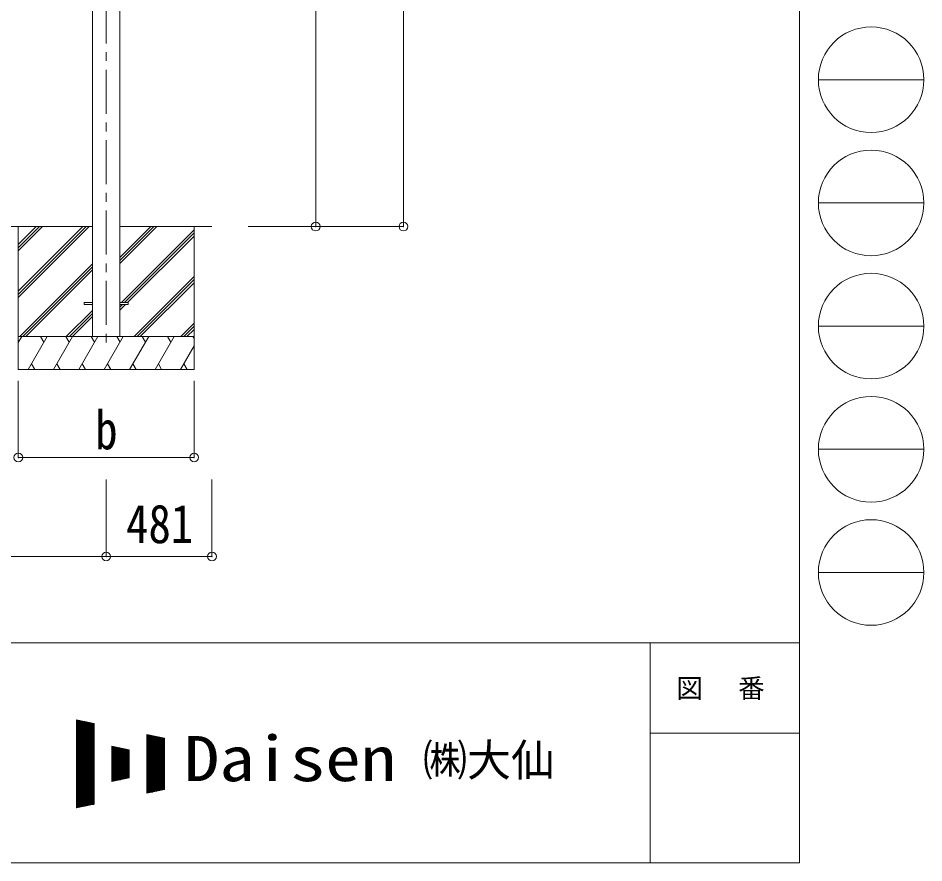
# Model space of a CAD drawing. Units: millimetres at full size, sheet at 1:40; details may follow other scales. Extents: x -11243 to 11243, y -7760 to 7760.
# Drawn here: x 7122 to 11243, y -7760 to -3920 of the extents above; entities that cross this region are included whole.
import ezdxf
from ezdxf.enums import TextEntityAlignment as Align

# ---------------------------------------------------------------- set-up
doc = ezdxf.new("R2010")
doc.units = ezdxf.units.MM
doc.header["$LTSCALE"] = 40
doc.header["$PDMODE"] = 32
doc.header["$PDSIZE"] = 40
doc.linetypes.add('CHAIN1', pattern=[8, 5, -1, 1, -1])
for name, color, linetype, lineweight in [('0-3_ELV2', 4, 'Continuous', 9), ('0-6_OTH_LINE', 6, 'Continuous', 9), ('F-0_240', 7, 'Continuous', 9)]:
    doc.layers.add(name, color=color, linetype=linetype, lineweight=lineweight)
doc.styles.add('ＭＳ ゴシック', font='')
doc.styles.get('ＭＳ ゴシック').set_extended_font_data('MS Gothic')

msp = doc.modelspace()

# ---------------------------------------------------------------- linework, layer by layer
at = {"layer": '0-3_ELV2', "color": 5, "linetype": 'CHAIN1'}
msp.add_line((7523.16, -1914.66), (7523.16, -5418.1), dxfattribs=at)
at = {"layer": '0-3_ELV2'}
for p, q in [((7460.66, -2085.59), (7460.66, -5367.49)), ((7585.66, -2085.59), (7585.66, -5367.49)), ((7423.16, -5212.99), (7460.66, -5212.99)), ((7423.16, -5212.99), (7423.16, -5221.99)), ((7423.16, -5221.99), (7460.66, -5221.99)), ((7585.66, -5212.99), (7623.16, -5212.99)), ((7585.66, -5221.99), (7623.16, -5221.99)), ((7623.16, -5212.99), (7623.16, -5221.99))]:
    msp.add_line(p, q, dxfattribs=at)
at = {"layer": '0-3_ELV2', "color": 7}
for p, q in [((6235.65, -4867.49), (7460.66, -4867.49)), ((7123.16, -4867.49), (7123.16, -5517.49)), ((7123.16, -5161.66), (7417.34, -4867.49)), ((7123.16, -5175.8), (7431.48, -4867.49)), ((7123.16, -5189.95), (7445.62, -4867.49)), ((7123.16, -4977.82), (7233.49, -4867.49)), ((7123.16, -4963.67), (7219.35, -4867.49)), ((7123.16, -4949.53), (7205.2, -4867.49)), ((7585.66, -5035.82), (7753.99, -4867.49)), ((7585.66, -5021.67), (7739.85, -4867.49)), ((7585.66, -5007.53), (7725.7, -4867.49)), ((7585.66, -4867.49), (8004.16, -4867.49)), ((7592.33, -5212.99), (7923.16, -4882.17)), ((7606.48, -5212.99), (7923.16, -4896.31)), ((7923.16, -4867.49), (7923.16, -5517.49)), ((7620.62, -5212.99), (7923.16, -4910.45)), ((7129.47, -5367.49), (7460.66, -5036.3)), ((7143.61, -5367.49), (7460.66, -5050.44)), ((7157.75, -5367.49), (7460.66, -5064.58)), ((7649.97, -5367.49), (7923.16, -5094.3)), ((7664.11, -5367.49), (7923.16, -5108.44)), ((7678.25, -5367.49), (7923.16, -5122.58)), ((7585.66, -5247.95), (7611.62, -5221.99)), ((7585.66, -5233.8), (7597.48, -5221.99)), ((7460.66, -5248.43), (7341.6, -5367.49)), ((7355.74, -5367.49), (7460.66, -5262.57)), ((7369.88, -5367.49), (7460.66, -5276.71)), ((7862.1, -5367.49), (7923.16, -5306.43)), ((7876.24, -5367.49), (7923.16, -5320.57)), ((7890.38, -5367.49), (7923.16, -5334.71)), ((7923.16, -5367.49), (7123.16, -5367.49)), ((7123.16, -5394.99), (7139.04, -5367.49)), ((7167.9, -5517.49), (7254.51, -5367.49)), ((7239.51, -5393.47), (7224.51, -5367.48)), ((7283.37, -5517.48), (7369.98, -5367.49)), ((7354.98, -5393.47), (7339.97, -5367.49)), ((7398.84, -5517.49), (7485.45, -5367.49)), ((7470.45, -5393.47), (7455.44, -5367.49)), ((7514.31, -5517.49), (7600.92, -5367.49)), ((7585.92, -5393.47), (7570.92, -5367.48)), ((7629.78, -5517.49), (7716.39, -5367.49)), ((7701.39, -5393.47), (7686.39, -5367.49)), ((7745.25, -5517.49), (7831.86, -5367.49)), ((7801.86, -5367.49), (7816.86, -5393.47)), ((7917.33, -5367.49), (7923.16, -5377.59)), ((7860.72, -5517.49), (7923.16, -5409.35)), ((7123.16, -5517.49), (7923.16, -5517.49)), ((7182.9, -5491.51), (7197.9, -5517.49)), ((7298.37, -5491.51), (7313.37, -5517.48)), ((7413.84, -5491.5), (7428.84, -5517.49)), ((7529.31, -5491.51), (7544.31, -5517.49)), ((7644.78, -5491.51), (7659.78, -5517.49)), ((7760.25, -5491.51), (7775.25, -5517.49)), ((7875.72, -5491.51), (7890.72, -5517.49))]:
    msp.add_line(p, q, dxfattribs=at)
at = {"layer": '0-3_ELV2', "color": 6}
for p, q in [((8476.16, -4867.49), (8168.5, -4867.49)), ((8875.16, -4867.49), (8168.5, -4867.49)), ((7123.16, -5917.49), (7123.16, -5568.49)), ((7923.16, -5917.49), (7923.16, -5568.49)), ((7123.16, -5917.49), (7923.16, -5917.49)), ((7523.16, -6367.49), (7523.16, -6017.49)), ((8004.16, -6367.49), (8004.16, -6017.49))]:
    msp.add_line(p, q, dxfattribs=at)
for p in [(8476.16, -4867.49), (8875.16, -4867.49), (7123.16, -5917.49), (7923.16, -5917.49), (7523.16, -6367.49), (8004.16, -6367.49)]:
    msp.add_point(p, dxfattribs=at)
at = {"layer": '0-6_OTH_LINE'}
for p, q in [((8875.16, -4867.49), (8875.16, -1677.9)), ((8476.16, -4867.49), (8476.16, -2084.49)), ((6173.15, -6367.49), (7523.16, -6367.49)), ((7523.16, -6367.49), (8004.16, -6367.49))]:
    msp.add_line(p, q, dxfattribs=at)
at = {"layer": 'F-0_240', "color": 5}
for p, q in [((10677.26, 7760), (10677.26, -7760)), ((-11242.74, -6760), (10677.26, -6760)), ((9997.25, -6760), (9997.25, -7760)), ((9997.25, -7170), (10677.26, -7170)), ((-11242.74, -7760), (10677.26, -7760))]:
    msp.add_line(p, q, dxfattribs=at)
at = {"layer": 'F-0_240', "color": 4}
for p, q in [((10762.74, -4200), (11242.74, -4200)), ((10762.74, -4760), (11242.74, -4760)), ((10762.74, -5320), (11242.74, -5320)), ((10762.74, -5880), (11242.74, -5880)), ((10762.74, -6440), (11242.74, -6440))]:
    msp.add_line(p, q, dxfattribs=at)
at = {"layer": 'F-0_240'}
for p, q in [((7388.19, -7110.13), (7468.19, -7126.8)), ((7388.19, -7110.13), (7388.19, -7510.13)), ((7388.19, -7113.9), (7406.26, -7113.9)), ((7388.19, -7117.9), (7425.46, -7117.9)), ((7388.19, -7121.9), (7444.66, -7121.9)), ((7388.19, -7125.9), (7463.86, -7125.9)), ((7390.57, -7509.64), (7390.57, -7110.63)), ((7394.57, -7508.81), (7394.57, -7111.46)), ((7398.57, -7507.97), (7398.57, -7112.29)), ((7402.57, -7507.14), (7402.57, -7113.13)), ((7406.57, -7506.31), (7406.57, -7113.96)), ((7410.57, -7505.47), (7410.57, -7114.79)), ((7414.57, -7504.64), (7414.57, -7115.63)), ((7418.57, -7503.81), (7418.57, -7116.46)), ((7422.57, -7502.97), (7422.57, -7117.29)), ((7426.57, -7502.14), (7426.57, -7118.13)), ((7430.57, -7501.31), (7430.57, -7118.96)), ((7434.57, -7500.47), (7434.57, -7119.79)), ((7438.57, -7499.64), (7438.57, -7120.63)), ((7442.57, -7498.81), (7442.57, -7121.46)), ((7446.57, -7497.97), (7446.57, -7122.29)), ((7450.57, -7497.14), (7450.57, -7123.13)), ((7454.57, -7496.31), (7454.57, -7123.96)), ((7458.57, -7495.47), (7458.57, -7124.79)), ((7462.57, -7494.64), (7462.57, -7125.63)), ((7466.57, -7493.81), (7466.57, -7126.46)), ((7468.19, -7126.8), (7468.19, -7493.47)), ((7388.19, -7129.9), (7468.19, -7129.9)), ((7388.19, -7133.9), (7468.19, -7133.9)), ((7388.19, -7137.9), (7468.19, -7137.9)), ((7388.19, -7141.9), (7468.19, -7141.9)), ((7388.19, -7145.9), (7468.19, -7145.9)), ((7388.19, -7149.9), (7468.19, -7149.9)), ((7388.19, -7153.9), (7468.19, -7153.9)), ((7388.19, -7157.9), (7468.19, -7157.9)), ((7388.19, -7161.9), (7468.19, -7161.9)), ((7388.19, -7165.9), (7468.19, -7165.9)), ((7388.19, -7169.9), (7468.19, -7169.9)), ((7388.19, -7173.9), (7468.19, -7173.9)), ((7388.19, -7177.9), (7468.19, -7177.9)), ((7388.19, -7181.9), (7468.19, -7181.9)), ((7388.19, -7185.9), (7468.19, -7185.9)), ((7388.19, -7189.9), (7468.19, -7189.9)), ((7388.19, -7193.9), (7468.19, -7193.9)), ((7388.19, -7197.9), (7468.19, -7197.9)), ((7388.19, -7201.9), (7468.19, -7201.9)), ((7388.19, -7205.9), (7468.19, -7205.9)), ((7388.19, -7209.9), (7468.19, -7209.9)), ((7708.19, -7176.8), (7788.19, -7193.47)), ((7708.19, -7176.8), (7708.19, -7443.47)), ((7708.19, -7177.9), (7713.46, -7177.9)), ((7708.19, -7181.9), (7732.66, -7181.9)), ((7708.19, -7185.9), (7751.86, -7185.9)), ((7708.19, -7189.9), (7771.06, -7189.9)), ((7708.19, -7193.9), (7788.19, -7193.9)), ((7708.19, -7197.9), (7788.19, -7197.9)), ((7708.19, -7201.9), (7788.19, -7201.9)), ((7708.19, -7205.9), (7788.19, -7205.9)), ((7708.19, -7209.9), (7788.19, -7209.9)), ((7710.57, -7442.97), (7710.57, -7177.29)), ((7714.57, -7442.14), (7714.57, -7178.13)), ((7718.57, -7441.31), (7718.57, -7178.96)), ((7722.57, -7440.47), (7722.57, -7179.79)), ((7726.57, -7439.64), (7726.57, -7180.63)), ((7730.57, -7438.81), (7730.57, -7181.46)), ((7734.57, -7437.97), (7734.57, -7182.29)), ((7738.57, -7437.14), (7738.57, -7183.13)), ((7742.57, -7436.31), (7742.57, -7183.96)), ((7746.57, -7435.47), (7746.57, -7184.79)), ((7750.57, -7434.64), (7750.57, -7185.63)), ((7754.57, -7433.81), (7754.57, -7186.46)), ((7758.57, -7432.97), (7758.57, -7187.29)), ((7762.57, -7432.14), (7762.57, -7188.13)), ((7766.57, -7431.31), (7766.57, -7188.96)), ((7770.57, -7430.47), (7770.57, -7189.79)), ((7774.57, -7429.64), (7774.57, -7190.63)), ((7778.57, -7428.81), (7778.57, -7191.46)), ((7782.57, -7427.97), (7782.57, -7192.29)), ((7786.57, -7427.14), (7786.57, -7193.13)), ((7788.19, -7193.47), (7788.19, -7426.8)), ((7388.19, -7213.9), (7468.19, -7213.9)), ((7388.19, -7217.9), (7468.19, -7217.9)), ((7388.19, -7221.9), (7468.19, -7221.9)), ((7388.19, -7225.9), (7468.19, -7225.9)), ((7388.19, -7229.9), (7468.19, -7229.9)), ((7388.19, -7233.9), (7468.19, -7233.9)), ((7388.19, -7237.9), (7468.19, -7237.9)), ((7388.19, -7241.9), (7468.19, -7241.9)), ((7388.19, -7245.9), (7468.19, -7245.9)), ((7388.19, -7249.9), (7468.19, -7249.9)), ((7548.19, -7230.13), (7628.19, -7246.8)), ((7548.19, -7230.13), (7548.19, -7390.13)), ((7548.19, -7233.9), (7566.26, -7233.9)), ((7548.19, -7237.9), (7585.46, -7237.9)), ((7548.19, -7241.9), (7604.66, -7241.9)), ((7548.19, -7245.9), (7623.86, -7245.9)), ((7548.19, -7249.9), (7628.19, -7249.9)), ((7550.57, -7389.64), (7550.57, -7230.63)), ((7554.57, -7388.81), (7554.57, -7231.46)), ((7558.57, -7387.97), (7558.57, -7232.29)), ((7562.57, -7387.14), (7562.57, -7233.13)), ((7566.57, -7386.31), (7566.57, -7233.96)), ((7570.57, -7385.47), (7570.57, -7234.79)), ((7574.57, -7384.64), (7574.57, -7235.63)), ((7578.57, -7383.81), (7578.57, -7236.46)), ((7582.57, -7382.97), (7582.57, -7237.29)), ((7586.57, -7382.14), (7586.57, -7238.13)), ((7590.57, -7381.31), (7590.57, -7238.96)), ((7594.57, -7380.47), (7594.57, -7239.79)), ((7598.57, -7379.64), (7598.57, -7240.63)), ((7602.57, -7378.81), (7602.57, -7241.46)), ((7606.57, -7377.97), (7606.57, -7242.29)), ((7610.57, -7377.14), (7610.57, -7243.13)), ((7614.57, -7376.31), (7614.57, -7243.96)), ((7618.57, -7375.47), (7618.57, -7244.79)), ((7622.57, -7374.64), (7622.57, -7245.63)), ((7626.57, -7373.81), (7626.57, -7246.46)), ((7628.19, -7246.8), (7628.19, -7373.47)), ((7708.19, -7213.9), (7788.19, -7213.9)), ((7708.19, -7217.9), (7788.19, -7217.9)), ((7708.19, -7221.9), (7788.19, -7221.9)), ((7708.19, -7225.9), (7788.19, -7225.9)), ((7708.19, -7229.9), (7788.19, -7229.9)), ((7708.19, -7233.9), (7788.19, -7233.9)), ((7708.19, -7237.9), (7788.19, -7237.9)), ((7708.19, -7241.9), (7788.19, -7241.9)), ((7708.19, -7245.9), (7788.19, -7245.9)), ((7708.19, -7249.9), (7788.19, -7249.9)), ((7388.19, -7253.9), (7468.19, -7253.9)), ((7388.19, -7257.9), (7468.19, -7257.9)), ((7388.19, -7261.9), (7468.19, -7261.9)), ((7388.19, -7265.9), (7468.19, -7265.9)), ((7388.19, -7269.9), (7468.19, -7269.9)), ((7388.19, -7273.9), (7468.19, -7273.9)), ((7388.19, -7277.9), (7468.19, -7277.9)), ((7388.19, -7281.9), (7468.19, -7281.9)), ((7388.19, -7285.9), (7468.19, -7285.9)), ((7388.19, -7289.9), (7468.19, -7289.9)), ((7548.19, -7253.9), (7628.19, -7253.9)), ((7548.19, -7257.9), (7628.19, -7257.9)), ((7548.19, -7261.9), (7628.19, -7261.9)), ((7548.19, -7265.9), (7628.19, -7265.9)), ((7548.19, -7269.9), (7628.19, -7269.9)), ((7548.19, -7273.9), (7628.19, -7273.9)), ((7548.19, -7277.9), (7628.19, -7277.9)), ((7548.19, -7281.9), (7628.19, -7281.9)), ((7548.19, -7285.9), (7628.19, -7285.9)), ((7548.19, -7289.9), (7628.19, -7289.9)), ((7708.19, -7253.9), (7788.19, -7253.9)), ((7708.19, -7257.9), (7788.19, -7257.9)), ((7708.19, -7261.9), (7788.19, -7261.9)), ((7708.19, -7265.9), (7788.19, -7265.9)), ((7708.19, -7269.9), (7788.19, -7269.9)), ((7708.19, -7273.9), (7788.19, -7273.9)), ((7708.19, -7277.9), (7788.19, -7277.9)), ((7708.19, -7281.9), (7788.19, -7281.9)), ((7708.19, -7285.9), (7788.19, -7285.9)), ((7708.19, -7289.9), (7788.19, -7289.9)), ((7388.19, -7293.9), (7468.19, -7293.9)), ((7388.19, -7297.9), (7468.19, -7297.9)), ((7388.19, -7301.9), (7468.19, -7301.9)), ((7388.19, -7305.9), (7468.19, -7305.9)), ((7388.19, -7309.9), (7468.19, -7309.9)), ((7388.19, -7313.9), (7468.19, -7313.9)), ((7388.19, -7317.9), (7468.19, -7317.9)), ((7388.19, -7321.9), (7468.19, -7321.9)), ((7388.19, -7325.9), (7468.19, -7325.9)), ((7388.19, -7329.9), (7468.19, -7329.9)), ((7388.19, -7333.9), (7468.19, -7333.9)), ((7548.19, -7293.9), (7628.19, -7293.9)), ((7548.19, -7297.9), (7628.19, -7297.9)), ((7548.19, -7301.9), (7628.19, -7301.9)), ((7548.19, -7305.9), (7628.19, -7305.9)), ((7548.19, -7309.9), (7628.19, -7309.9)), ((7548.19, -7313.9), (7628.19, -7313.9)), ((7548.19, -7317.9), (7628.19, -7317.9)), ((7548.19, -7321.9), (7628.19, -7321.9)), ((7548.19, -7325.9), (7628.19, -7325.9)), ((7548.19, -7329.9), (7628.19, -7329.9)), ((7548.19, -7333.9), (7628.19, -7333.9)), ((7708.19, -7293.9), (7788.19, -7293.9)), ((7708.19, -7297.9), (7788.19, -7297.9)), ((7708.19, -7301.9), (7788.19, -7301.9)), ((7708.19, -7305.9), (7788.19, -7305.9)), ((7708.19, -7309.9), (7788.19, -7309.9)), ((7708.19, -7313.9), (7788.19, -7313.9)), ((7708.19, -7317.9), (7788.19, -7317.9)), ((7708.19, -7321.9), (7788.19, -7321.9)), ((7708.19, -7325.9), (7788.19, -7325.9)), ((7708.19, -7329.9), (7788.19, -7329.9)), ((7708.19, -7333.9), (7788.19, -7333.9)), ((7388.19, -7337.9), (7468.19, -7337.9)), ((7388.19, -7341.9), (7468.19, -7341.9)), ((7388.19, -7345.9), (7468.19, -7345.9)), ((7388.19, -7349.9), (7468.19, -7349.9)), ((7388.19, -7353.9), (7468.19, -7353.9)), ((7388.19, -7357.9), (7468.19, -7357.9)), ((7388.19, -7361.9), (7468.19, -7361.9)), ((7388.19, -7365.9), (7468.19, -7365.9)), ((7388.19, -7369.9), (7468.19, -7369.9)), ((7388.19, -7373.9), (7468.19, -7373.9)), ((7548.19, -7337.9), (7628.19, -7337.9)), ((7548.19, -7341.9), (7628.19, -7341.9)), ((7548.19, -7345.9), (7628.19, -7345.9)), ((7548.19, -7349.9), (7628.19, -7349.9)), ((7548.19, -7353.9), (7628.19, -7353.9)), ((7548.19, -7357.9), (7628.19, -7357.9)), ((7548.19, -7361.9), (7628.19, -7361.9)), ((7548.19, -7365.9), (7628.19, -7365.9)), ((7548.19, -7369.9), (7628.19, -7369.9)), ((7548.19, -7390.13), (7628.19, -7373.47)), ((7548.19, -7373.9), (7626.13, -7373.9)), ((7708.19, -7337.9), (7788.19, -7337.9)), ((7708.19, -7341.9), (7788.19, -7341.9)), ((7708.19, -7345.9), (7788.19, -7345.9)), ((7708.19, -7349.9), (7788.19, -7349.9)), ((7708.19, -7353.9), (7788.19, -7353.9)), ((7708.19, -7357.9), (7788.19, -7357.9)), ((7708.19, -7361.9), (7788.19, -7361.9)), ((7708.19, -7365.9), (7788.19, -7365.9)), ((7708.19, -7369.9), (7788.19, -7369.9)), ((7708.19, -7373.9), (7788.19, -7373.9)), ((7388.19, -7377.9), (7468.19, -7377.9)), ((7388.19, -7381.9), (7468.19, -7381.9)), ((7388.19, -7385.9), (7468.19, -7385.9)), ((7388.19, -7389.9), (7468.19, -7389.9)), ((7388.19, -7393.9), (7468.19, -7393.9)), ((7388.19, -7397.9), (7468.19, -7397.9)), ((7388.19, -7401.9), (7468.19, -7401.9)), ((7388.19, -7405.9), (7468.19, -7405.9)), ((7388.19, -7409.9), (7468.19, -7409.9)), ((7388.19, -7413.9), (7468.19, -7413.9)), ((7548.19, -7377.9), (7606.93, -7377.9)), ((7548.19, -7381.9), (7587.73, -7381.9)), ((7548.19, -7385.9), (7568.53, -7385.9)), ((7548.19, -7389.9), (7549.33, -7389.9)), ((7708.19, -7377.9), (7788.19, -7377.9)), ((7708.19, -7381.9), (7788.19, -7381.9)), ((7708.19, -7385.9), (7788.19, -7385.9)), ((7708.19, -7389.9), (7788.19, -7389.9)), ((7708.19, -7393.9), (7788.19, -7393.9)), ((7708.19, -7397.9), (7788.19, -7397.9)), ((7708.19, -7401.9), (7788.19, -7401.9)), ((7708.19, -7405.9), (7788.19, -7405.9)), ((7708.19, -7409.9), (7788.19, -7409.9)), ((7708.19, -7413.9), (7788.19, -7413.9)), ((7388.19, -7417.9), (7468.19, -7417.9)), ((7388.19, -7421.9), (7468.19, -7421.9)), ((7388.19, -7425.9), (7468.19, -7425.9)), ((7388.19, -7429.9), (7468.19, -7429.9)), ((7388.19, -7433.9), (7468.19, -7433.9)), ((7388.19, -7437.9), (7468.19, -7437.9)), ((7388.19, -7441.9), (7468.19, -7441.9)), ((7388.19, -7445.9), (7468.19, -7445.9)), ((7388.19, -7449.9), (7468.19, -7449.9)), ((7388.19, -7453.9), (7468.19, -7453.9)), ((7708.19, -7417.9), (7788.19, -7417.9)), ((7708.19, -7421.9), (7788.19, -7421.9)), ((7708.19, -7425.9), (7788.19, -7425.9)), ((7788.19, -7426.8), (7708.19, -7443.47)), ((7708.19, -7429.9), (7773.33, -7429.9)), ((7708.19, -7433.9), (7754.13, -7433.9)), ((7708.19, -7437.9), (7734.93, -7437.9)), ((7708.19, -7441.9), (7715.73, -7441.9)), ((7388.19, -7457.9), (7468.19, -7457.9)), ((7388.19, -7461.9), (7468.19, -7461.9)), ((7388.19, -7465.9), (7468.19, -7465.9)), ((7388.19, -7469.9), (7468.19, -7469.9)), ((7388.19, -7473.9), (7468.19, -7473.9)), ((7388.19, -7477.9), (7468.19, -7477.9)), ((7388.19, -7481.9), (7468.19, -7481.9)), ((7388.19, -7485.9), (7468.19, -7485.9)), ((7388.19, -7489.9), (7468.19, -7489.9)), ((7468.19, -7493.47), (7388.19, -7510.13)), ((7388.19, -7493.9), (7466.13, -7493.9)), ((7388.19, -7497.9), (7446.93, -7497.9)), ((7388.19, -7501.9), (7427.73, -7501.9)), ((7388.19, -7505.9), (7408.53, -7505.9)), ((7388.19, -7509.9), (7389.33, -7509.9))]:
    msp.add_line(p, q, dxfattribs=at)
at = {"layer": 'F-0_240', "color": 4}
for centre in [(11002.74, -4200), (11002.74, -4760), (11002.74, -5320), (11002.74, -5880), (11002.74, -6440)]:
    msp.add_circle(centre, 240, dxfattribs=at)

# ---------------------------------------------------------------- texts
at = {"layer": '0-3_ELV2', "color": 7, "style": 'ＭＳ ゴシック', "width": 0.85}
for s, p in [('b', (7473.16, -5932.49)), ('481', (7613.66, -6359.49))]:
    msp.add_text(s, height=176, dxfattribs=at).set_placement(p, align=Align.BOTTOM_LEFT)
at = {"layer": 'F-0_240', "style": 'ＭＳ ゴシック', "width": 1.15}
msp.add_text('Daisen', height=205.3, dxfattribs=at).set_placement((7877.34, -7450.13), align=Align.BOTTOM_LEFT)
at = {"layer": 'F-0_240', "style": 'ＭＳ ゴシック'}
msp.add_text('㈱大仙\u3000', height=146.6, dxfattribs=at).set_placement((8964.54, -7410.13), align=Align.BOTTOM_LEFT)
at = {"layer": 'F-0_240', "insert": (10117.25, -7020), "char_height": 87.98, "attachment_point": 7, "style": 'ＭＳ ゴシック'}
msp.add_mtext('\\T1.17;図\u3000番', dxfattribs=at)

doc.saveas('drawing.dxf')
